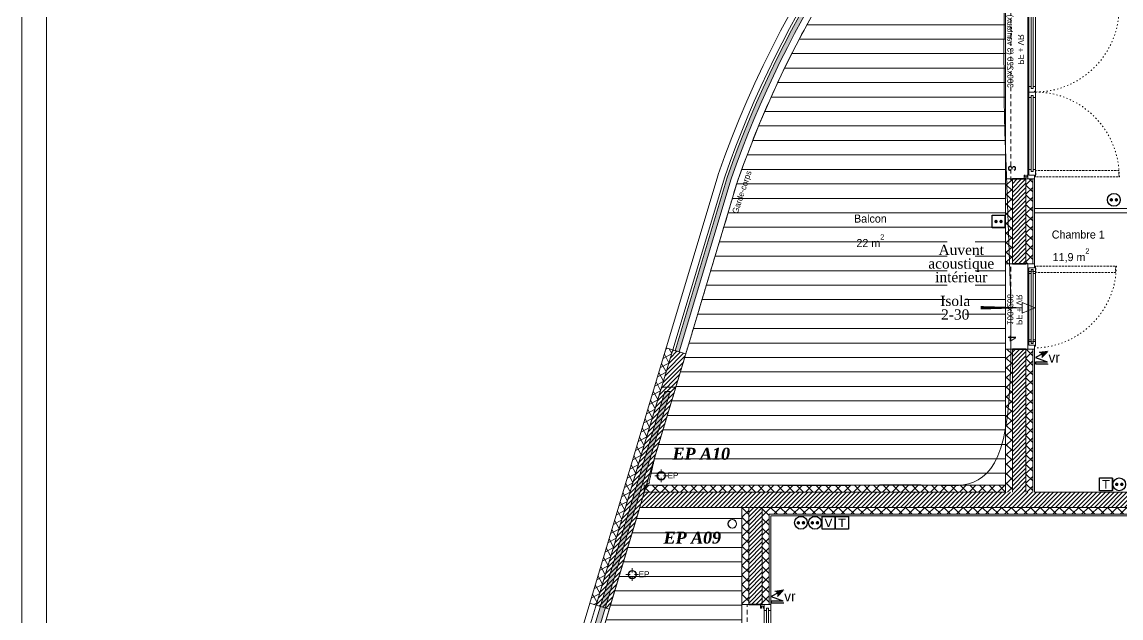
# Model space of a CAD drawing. Header units: centimetres. Extents: x 2666 to 9670, y 1889 to 5633.
# Drawn here: x 2666 to 3959, y 4153 to 4853 of the extents above; entities that cross this region are included whole.
import ezdxf

# ---------------------------------------------------------------- set-up
doc = ezdxf.new("R2010")
doc.units = ezdxf.units.CM
doc.header["$LTSCALE"] = 12.7
for name, pattern in [('Style de ligne -11', [0.6944444444444444, 0.41656, -0.2778844444444445]), ('Style de ligne -12', [0.3280839764644265, 0.1093613254881422, -0.2187226509762843]), ('Style de ligne -13', [0.29527559055118113, 0.1968503937007874, -0.09842519685039369])]:
    doc.linetypes.add(name, pattern=pattern)
for name, color, linetype, lineweight in [('B amÈnagement intÈrieur', 7, 'Continuous', 5), ('B aménagement intérieur', 7, 'Continuous', 5), ('B GÈnÈral', 7, 'Continuous', 5), ('B Général', 7, 'Continuous', 5), ('C ANNOTATIONS-prestations', 7, 'Continuous', 5), ('C ANNOTATIONS-texte', 7, 'Continuous', 5), ('C ANNOTATIONS-texte surfaces', 7, 'Continuous', 5), ('Général', 7, 'Continuous', 5), ('prlm-ELEC-CFA', 1, 'Continuous', 25), ('prlm-ELEC-CFO', 1, 'Continuous', 25), ('prlm-ZCARTOUCHE', 181, 'Continuous', 13)]:
    doc.layers.add(name, color=color, linetype=linetype, lineweight=lineweight)
doc.layers.add('prlm-EAU-EPEXT', color=7, linetype='Continuous', lineweight=18, true_color=0x4c8599)
doc.layers.add('prlm-VMC', color=93, linetype='Continuous')
doc.styles.add('Eurostile', font='')
doc.styles.add('Eurostile (bold)', font='')
doc.styles.add('prlm-eau-ep', font='timesbi.ttf', dxfattribs={"height": 18})
doc.styles.add('prlm-elec-cfo', font='comic.ttf', dxfattribs={"height": 12})
doc.styles.add('prlm-vmc', font='pala.ttf', dxfattribs={"height": 14})
doc.styles.add('Times New Roman (bold italic)', font='timesbi.ttf')
doc.styles.get('Eurostile').set_extended_font_data('Eurostile')
doc.styles.get('Eurostile (bold)').set_extended_font_data('Eurostile', bold=True)
pattern_1 = [(45, (0, 0), (2.425347222222122, -2.645833333333339), [])]
pattern_2 = [(-45.00000000000001, (0, 0), (5.65685424949238, 5.656854249492381), []), (45, (0, 0), (5.656854249492379, -5.65685424949238), [])]
pattern_3 = [(135, (0, 0), (-5.65685424949238, -5.656854249492381), []), (225, (0, 0), (-5.656854249492379, 5.656854249492381), [])]

# ---------------------------------------------------------------- blocks, each defined once
blk = doc.blocks.new('PF 300.208 + VR (3 vantaux)')
at = {"layer": 'B Général', "color": 7, "linetype": 'Continuous', "lineweight": 13}
for p, q in [((-150, 7), (-150, 17)), ((150, 7), (150, 17))]:
    blk.add_line(p, q, dxfattribs=at)
at = {"layer": 'B Général', "color": 7, "linetype": 'Continuous', "lineweight": 35}
for p, q in [((-150, 7), (-150, -9)), ((150, 7), (150, -9))]:
    blk.add_line(p, q, dxfattribs=at)
at = {"layer": 'B Général'}
blk.add_line((-143, 9), (47, 9), dxfattribs=at)
at = {"layer": 'B Général', "color": 7, "linetype": 'Style de ligne -13', "lineweight": 5, "flags": 128}
for points in [[(-147.5000000000055, 117.0000000000001), (-146.5000000000055, 117.0000000000001), (-146.5000000000055, 116.0000000000001), (-140.0000000000056, 116.0000000000005), (-140, 18.50000000000034), (-146.5000000000001, 18.50000000000005), (-146.5, 17.50000000000005), (-147.5, 17.5)], [(51.50000027746787, 114.9999999985771), (50.50000027746768, 115.000000001423), (50.50000028031378, 116.0000000014229), (44.00000028031373, 116.0000000199209), (44.00000000284588, 18.5000000199208), (50.50000000284575, 18.50000000142309), (50.49999999999999, 17.500000001423), (51.50000000000001, 17.499999998577)]]:
    blk.add_lwpolyline(points, close=True, dxfattribs=at)
at = {"layer": 'B Général', "lineweight": 5, "flags": 128}
for points in [[(-143, 10.5), (-143, 9), (-150, 9), (-150, 17), (-145.5, 17), (-145.5, 10.5)], [(-54.5, 18), (-139, 18), (-139, 15.5), (-54.5, 15.5)], [(-54.5, 13), (-139, 13), (-139, 10.5), (-54.5, 10.5)], [(-41.5, 18), (43, 18), (43, 15.5), (-41.5, 15.5)], [(-41.5, 13), (43, 13), (43, 10.5), (-41.5, 10.5)], [(56.5, 17), (56.5, 14.25), (54, 14.25), (54, 11.75), (56.5, 11.75), (56.5, 9), (47, 9), (47, 10.5), (49.5, 10.5), (49.5, 17)], [(145.5, 14.25), (54, 14.25), (54, 11.75), (145.5, 11.75)], [(143, 17), (56.5, 17), (56.5, 14.25), (143, 14.25)], [(145.5, 14.25), (143, 14.25), (143, 17), (150, 17), (150, 9), (143, 9), (143, 11.75), (145.5, 11.75)], [(-150, 9), (-150, 5), (-145.5, 5), (-145.5, 6), (-148, 6), (-148, 8), (-145.5, 8), (-145.5, 9)], [(143, 11.75), (56.5, 11.75), (56.5, 9), (143, 9)], [(150, 9), (150, 5), (145.5, 5), (145.5, 6), (148, 6), (148, 8), (145.5, 8), (145.5, 9)]]:
    blk.add_lwpolyline(points, close=True, dxfattribs=at)
at = {"layer": 'B Général', "color": 7, "linetype": 'Continuous', "lineweight": 5, "flags": 128}
for points in [[(-139, 15.5), (-141.5, 15.5), (-141.5, 13), (-139, 13), (-139, 10.5), (-145.5, 10.5), (-145.5, 17), (-146.5, 17), (-146.5, 18), (-139, 18)], [(-54.5, 15.5), (-52, 15.5), (-52, 13), (-54.5, 13), (-54.5, 10.5), (-48, 10.5), (-48, 17), (-47, 17), (-47, 18), (-54.5, 18)], [(-41.5, 15.5), (-44, 15.5), (-44, 13), (-41.5, 13), (-41.5, 10.5), (-48, 10.5), (-48, 17), (-47, 17), (-47, 18), (-41.5, 18)], [(43, 15.5), (45.5, 15.5), (45.5, 13), (43, 13), (43, 10.5), (49.5, 10.5), (49.5, 17), (50.5, 17), (50.5, 18), (43, 18)]]:
    blk.add_lwpolyline(points, close=True, dxfattribs=at)
at = {"layer": 'B Général', "color": 7, "linetype": 'Style de ligne -11', "lineweight": 5, "flags": 128}
blk.add_lwpolyline([(-150, 9), (150, 9), (150, -11), (-150, -11)], close=True, dxfattribs=at)
at = {"layer": 'B Général', "lineweight": 13, "flags": 128}
blk.add_lwpolyline([(150, -9), (150, -17), (-150, -17), (-150, -9)], dxfattribs=at)
at = {"layer": 'B Général'}
for centre in [(-147, 17.5), (51, 17.5)]:
    blk.add_circle(centre, 0.5, dxfattribs=at)
at = {"layer": 'B Général', "color": 7, "linetype": 'Style de ligne -12', "lineweight": 5}
for centre, start, end in [((-147, 17.5), 0.2938219346506606, 90.28791606656031), ((51, 17.5), 94.06494714468896, 179.7061780653493)]:
    blk.add_arc(centre, 99.00128204285329, start, end, dxfattribs=at)
at = {"layer": 'B Général', "insert": (2.00000047694596, 4.576685564221583), "char_height": 7.059000651041666, "attachment_point": 2, "rotation": 359.9999977054835, "line_spacing_factor": 0.8941417206159927, "style": 'Eurostile'}
blk.add_mtext('PF + VR', dxfattribs=at)
at = {"layer": 'C ANNOTATIONS-prestations', "rotation": 359.9999977054835}
for s, insert, char_height, attachment_point, line_spacing_factor, style in [('6', (-141.1392139197799, -4.765777264568944), 9.412000868055555, 1, 0.8941417206159925, 'Eurostile (bold)'), ('300x208 (3 vantaux) ', (-5.213432080560767e-08, -7.824330737808988), 7.059000651041666, 2, 0.8941417206159927, 'Eurostile')]:
    blk.add_mtext(s, dxfattribs=dict(at, insert=insert, char_height=char_height, attachment_point=attachment_point, line_spacing_factor=line_spacing_factor, style=style))
blk = doc.blocks.new('PF 100.208 + VR')
at = {"layer": 'B Général', "color": 7, "linetype": 'Continuous', "lineweight": 13}
for p, q in [((-50, 7), (-50, 17)), ((50, 7), (50, 17))]:
    blk.add_line(p, q, dxfattribs=at)
at = {"layer": 'B Général', "color": 7, "linetype": 'Continuous', "lineweight": 35}
for p, q in [((-50, 7), (-50, -9)), ((50, 7), (50, -9))]:
    blk.add_line(p, q, dxfattribs=at)
at = {"layer": 'B Général'}
blk.add_line((45, 9), (-45, 9.000000024665496), dxfattribs=at)
at = {"layer": 'B Général', "color": 7, "linetype": 'Style de ligne -13', "lineweight": 5, "flags": 128}
blk.add_lwpolyline([(47.4999999999999, 113.2679491924312), (46.4999999999999, 113.2679491924312), (46.4999999999999, 112.2679491924312), (39.99999999999996, 112.2679491924311), (40.00000000000012, 18.50000000000002), (46.49999999999999, 18.50000000000001), (46.5, 17.5), (47.5, 17.50000000000001)], close=True, dxfattribs=at)
at = {"layer": 'B Général', "lineweight": 5, "flags": 128}
for points in [[(-43, 10.5), (-43, 9), (-50, 9), (-50, 17), (-45.5, 17), (-45.5, 10.5)], [(-43.5, 15.5), (43.5, 15.5), (43.5, 13), (-43.5, 13)], [(-41, 18), (41, 18), (41, 15.5), (-41, 15.5)], [(-41, 13), (41, 13), (41, 10.5), (-41, 10.5)], [(43, 10.5), (43, 9), (50, 9), (50, 17), (45.5, 17), (45.5, 10.5)]]:
    blk.add_lwpolyline(points, close=True, dxfattribs=at)
at = {"layer": 'B Général', "color": 7, "linetype": 'Continuous', "lineweight": 5, "flags": 128}
for points in [[(-39, 15.5), (-41.5, 15.5), (-41.5, 13), (-39, 13), (-39, 10.5), (-45.5, 10.5), (-45.5, 17), (-46.5, 17), (-46.5, 18), (-39, 18)], [(39, 15.5), (41.5, 15.5), (41.5, 13), (39, 13), (39, 10.5), (45.5, 10.5), (45.5, 17), (46.5, 17), (46.5, 18), (39, 18)]]:
    blk.add_lwpolyline(points, close=True, dxfattribs=at)
at = {"layer": 'B Général', "color": 7, "linetype": 'Style de ligne -11', "lineweight": 5, "flags": 128}
blk.add_lwpolyline([(-50, 9), (50, 9), (50, -11), (-50, -11)], close=True, dxfattribs=at)
at = {"layer": 'B Général', "lineweight": 13, "flags": 128}
blk.add_lwpolyline([(-50, -9), (-50, -17), (50, -17), (50, -9)], dxfattribs=at)
at = {"layer": 'B Général'}
blk.add_circle((47, 17.5), 0.5, dxfattribs=at)
at = {"layer": 'B Général', "color": 7, "linetype": 'Style de ligne -12', "lineweight": 5}
blk.add_arc((48.77696166052559, 15.77862470976136), 97.50128204285316, 90.89734240922583, 179.2822975468283, dxfattribs=at)
at = {"layer": 'B Général', "insert": (-21.61108361691826, 2.645669337106146), "char_height": 7.059000651041666, "attachment_point": 1, "rotation": 359.9999977054835, "line_spacing_factor": 0.8941417206159927, "style": 'Eurostile'}
blk.add_mtext('PF + VR', dxfattribs=at)
at = {"layer": 'C ANNOTATIONS-prestations', "attachment_point": 1, "rotation": 359.9999977054835}
for s, insert, char_height, line_spacing_factor, style in [('4', (-41.14610410510107, -4.76577726429301), 9.412000868055555, 0.8941417206159925, 'Eurostile (bold)'), ('100x208', (-21.61108403650931, -7.831830662893846), 7.059000651041666, 0.8941417206159927, 'Eurostile')]:
    blk.add_mtext(s, dxfattribs=dict(at, insert=insert, char_height=char_height, line_spacing_factor=line_spacing_factor, style=style))
blk = doc.blocks.new('PF 300.220 + VR (3 vantaux)')
at = {"layer": 'B Général', "color": 7, "linetype": 'Continuous', "lineweight": 13}
for p, q in [((-150, 7), (-150, 17)), ((150, 7), (150, 17))]:
    blk.add_line(p, q, dxfattribs=at)
at = {"layer": 'B Général', "color": 7, "linetype": 'Continuous', "lineweight": 35}
for p, q in [((-150, 7), (-150, -9)), ((150, 7), (150, -9))]:
    blk.add_line(p, q, dxfattribs=at)
at = {"layer": 'B Général'}
blk.add_line((-143, 9), (47, 9), dxfattribs=at)
at = {"layer": 'B Général', "color": 7, "linetype": 'Style de ligne -13', "lineweight": 5, "flags": 128}
for points in [[(-147.5000000000055, 117.0000000000001), (-146.5000000000055, 117.0000000000001), (-146.5000000000055, 116.0000000000001), (-140.0000000000056, 116.0000000000005), (-140, 18.50000000000034), (-146.5000000000001, 18.50000000000005), (-146.5, 17.50000000000005), (-147.5, 17.5)], [(51.50000027746787, 114.9999999985771), (50.50000027746768, 115.000000001423), (50.50000028031378, 116.0000000014229), (44.00000028031373, 116.0000000199209), (44.00000000284588, 18.5000000199208), (50.50000000284575, 18.50000000142309), (50.49999999999999, 17.500000001423), (51.50000000000001, 17.499999998577)]]:
    blk.add_lwpolyline(points, close=True, dxfattribs=at)
at = {"layer": 'B Général', "lineweight": 5, "flags": 128}
for points in [[(-143, 10.5), (-143, 9), (-150, 9), (-150, 17), (-145.5, 17), (-145.5, 10.5)], [(-54.5, 18), (-139, 18), (-139, 15.5), (-54.5, 15.5)], [(-54.5, 13), (-139, 13), (-139, 10.5), (-54.5, 10.5)], [(-41.5, 18), (43, 18), (43, 15.5), (-41.5, 15.5)], [(-41.5, 13), (43, 13), (43, 10.5), (-41.5, 10.5)], [(56.5, 17), (56.5, 14.25), (54, 14.25), (54, 11.75), (56.5, 11.75), (56.5, 9), (47, 9), (47, 10.5), (49.5, 10.5), (49.5, 17)], [(145.5, 14.25), (54, 14.25), (54, 11.75), (145.5, 11.75)], [(143, 17), (56.5, 17), (56.5, 14.25), (143, 14.25)], [(145.5, 14.25), (143, 14.25), (143, 17), (150, 17), (150, 9), (143, 9), (143, 11.75), (145.5, 11.75)], [(-150, 9), (-150, 5), (-145.5, 5), (-145.5, 6), (-148, 6), (-148, 8), (-145.5, 8), (-145.5, 9)], [(143, 11.75), (56.5, 11.75), (56.5, 9), (143, 9)], [(150, 9), (150, 5), (145.5, 5), (145.5, 6), (148, 6), (148, 8), (145.5, 8), (145.5, 9)]]:
    blk.add_lwpolyline(points, close=True, dxfattribs=at)
at = {"layer": 'B Général', "color": 7, "linetype": 'Continuous', "lineweight": 5, "flags": 128}
for points in [[(-139, 15.5), (-141.5, 15.5), (-141.5, 13), (-139, 13), (-139, 10.5), (-145.5, 10.5), (-145.5, 17), (-146.5, 17), (-146.5, 18), (-139, 18)], [(-54.5, 15.5), (-52, 15.5), (-52, 13), (-54.5, 13), (-54.5, 10.5), (-48, 10.5), (-48, 17), (-47, 17), (-47, 18), (-54.5, 18)], [(-41.5, 15.5), (-44, 15.5), (-44, 13), (-41.5, 13), (-41.5, 10.5), (-48, 10.5), (-48, 17), (-47, 17), (-47, 18), (-41.5, 18)], [(43, 15.5), (45.5, 15.5), (45.5, 13), (43, 13), (43, 10.5), (49.5, 10.5), (49.5, 17), (50.5, 17), (50.5, 18), (43, 18)]]:
    blk.add_lwpolyline(points, close=True, dxfattribs=at)
at = {"layer": 'B Général', "color": 7, "linetype": 'Style de ligne -11', "lineweight": 5, "flags": 128}
blk.add_lwpolyline([(-150, 9), (150, 9), (150, -11), (-150, -11)], close=True, dxfattribs=at)
at = {"layer": 'B Général', "lineweight": 13, "flags": 128}
blk.add_lwpolyline([(150, -9), (150, -17), (-150, -17), (-150, -9)], dxfattribs=at)
at = {"layer": 'B Général'}
for centre in [(-147, 17.5), (51, 17.5)]:
    blk.add_circle(centre, 0.5, dxfattribs=at)
at = {"layer": 'B Général', "color": 7, "linetype": 'Style de ligne -12', "lineweight": 5}
for centre, start, end in [((-147, 17.5), 0.2938219346506606, 90.28791606656031), ((51, 17.5), 94.06494714468896, 179.7061780653493)]:
    blk.add_arc(centre, 99.00128204285329, start, end, dxfattribs=at)
at = {"layer": 'B Général', "insert": (2.00000047694596, 4.576685564221583), "char_height": 7.059000651041666, "attachment_point": 2, "rotation": 359.9999977054835, "line_spacing_factor": 0.8941417206159927, "style": 'Eurostile'}
blk.add_mtext('PF + VR', dxfattribs=at)
at = {"layer": 'C ANNOTATIONS-prestations', "rotation": 359.9999977054835}
for s, insert, char_height, attachment_point, line_spacing_factor, style in [('3', (-141.1461041051009, -4.765777264293021), 9.412000868055555, 1, 0.8941417206159925, 'Eurostile (bold)'), ('300x220 (3 vantaux) ', (-5.213432080560767e-08, -7.824330737808988), 7.059000651041666, 2, 0.8941417206159927, 'Eurostile')]:
    blk.add_mtext(s, dxfattribs=dict(at, insert=insert, char_height=char_height, attachment_point=attachment_point, line_spacing_factor=line_spacing_factor, style=style))
blk = doc.blocks.new('EP')
at = {"layer": 'B GÈnÈral', "linetype": 'Continuous', "lineweight": 0}
h = blk.add_hatch(color=7, dxfattribs=at)
edge = h.paths.add_edge_path()
edge.add_arc((-3.907985046680551e-15, -1.172395514004165e-14), 4.999999999999996, 1.1368683772161603e-13, 180.0000000000001, ccw=False)
edge.add_arc((-4.263256414560601e-15, -4.263256414560601e-15), 4.999999999999996, 180, 359.99999999999994, ccw=False)
edge = h.paths.add_edge_path()
edge.add_arc((-3.197442310920451e-15, -1.101341240428155e-14), 4.333333333333329, 1.1368683772161603e-13, 180.0000000000001, ccw=False)
edge.add_arc((-3.197442310920451e-15, -3.197442310920451e-15), 4.33333333333333, 180, 359.99999999999994, ccw=False)
at = {"layer": 'B Général', "color": 7, "linetype": 'Continuous', "lineweight": 5}
for p, q in [((-7.5, 0), (-2.5, 0)), ((0, 7.5), (0, 2.5)), ((7.5, 0), (2.5, 0)), ((0, -7.5), (0, -2.5))]:
    blk.add_line(p, q, dxfattribs=at)
at = {"layer": 'B Général', "color": 7, "linetype": 'Continuous', "lineweight": 5, "flags": 128}
for points in [[(-5, 0, -0.9999999999999999), (4.999999999999992, 0, -0.9999999999999999)], [(-4.333333333333333, 0, -0.9999999999999999), (4.333333333333326, 0, -0.9999999999999999)]]:
    blk.add_lwpolyline(points, format="xyb", close=True, dxfattribs=at)
at = {"layer": 'C ANNOTATIONS-prestations', "insert": (7.5, 3.989833984374997), "char_height": 7.059000651041666, "attachment_point": 1, "line_spacing_factor": 0.8941417206159927, "style": 'Eurostile'}
blk.add_mtext('EP', dxfattribs=at)
blk = doc.blocks.new('xi.epext')
at = {"layer": 'prlm-EAU-EPEXT', "color": 7, "linetype": 'Continuous', "lineweight": 18}
blk.add_circle((0, 0), 5, dxfattribs=at)
blk = doc.blocks.new('Groupe-30-1')
at = {"layer": 'prlm-EAU-EPEXT'}
for p in [(3418.15152654029, 4319.638904738216), (3501.670136675023, 4263.138904715759)]:
    blk.add_blockref('xi.epext', p, dxfattribs=at)
at = {"layer": 'prlm-EAU-EPEXT', "char_height": 13.98905239641537, "width": 86.194734289802, "attachment_point": 1, "line_spacing_factor": 1.00480179080609, "style": 'Times New Roman (bold italic)'}
for s, insert in [('EP A10', (3431.519773971624, 4352.499933436885)), ('EP A09', (3420.975965779828, 4253.943733347009))]:
    blk.add_mtext(s, dxfattribs=dict(at, insert=insert))
blk = doc.blocks.new('xi.EA')
at = {"layer": 'prlm-VMC', "color": 0, "linetype": 'ByBlock', "lineweight": 5, "flags": 128}
blk.add_lwpolyline([(-6.173283998447005, -15.00409564159054), (6.173283998461557, -15.00409564159054), (0, 0)], close=True, dxfattribs=at)
at = {"layer": 'prlm-VMC', "color": 0, "linetype": 'ByBlock', "lineweight": -2, "flags": 128}
blk.add_lwpolyline([(0, -15.00409564159054, 1, 4, 0), (0, -63.62936813302804, 1, 1, 0)], format="xyseb", dxfattribs=at)
at = {"layer": 'prlm-VMC', "color": 0, "linetype": 'ByBlock', "lineweight": 5}
blk.add_solid([(1.364242052659392e-12, -2.273736754432321e-12), (6.173283998465649, -15.00409564158872), (-6.173283998440183, -15.00409564158872), (1.364242052659392e-12, -2.273736754432321e-12)], dxfattribs=at)
blk = doc.blocks.new('xi.PC')
at = {"color": 0, "lineweight": 5}
blk.add_wipeout([(-7.500000000000002, -7.5), (7.499999999999995, -7.5), (7.4999999999999964, 7.4999999999999964), (-7.499999999999998, 7.4999999999999964)], dxfattribs=at).dxf.layer = 'prlm-ELEC-CFO'
at = {"layer": 'prlm-ELEC-CFO', "color": 0, "linetype": 'ByBlock', "lineweight": 5, "const_width": 2}
for points in [[(-4.000000000000002, 0, 1), (-2.000000000000002, 0, 1)], [(1.999999999999998, 0, 1), (3.999999999999998, 0, 1)]]:
    blk.add_lwpolyline(points, format="xyb", close=True, dxfattribs=at)
at = {"layer": 'prlm-ELEC-CFO', "color": 0, "linetype": 'ByBlock', "lineweight": -2}
blk.add_circle((-3.552713678800501e-15, 0), 7.5, dxfattribs=at)
blk = doc.blocks.new('xi.TV')
at = {"layer": 'prlm-ELEC-CFA', "color": 0, "linetype": 'ByBlock', "lineweight": -2, "flags": 128}
blk.add_lwpolyline([(-7.499999999999999, 7.5), (7.500000000000002, 7.5), (7.499999999999998, -7.5), (-7.500000000000002, -7.5)], close=True, dxfattribs=at)
at = {"layer": 'prlm-ELEC-CFA', "color": 0, "linetype": 'ByBlock', "insert": (-1.77635683940025e-15, 3.637978807091713e-12), "char_height": 10, "width": 11.36, "attachment_point": 5}
blk.add_mtext('{\\fVerdana|b0|i0|c0|p34;V}', dxfattribs=at)
blk = doc.blocks.new('xi.TEL')
at = {"layer": 'prlm-ELEC-CFA', "color": 0, "linetype": 'ByBlock', "lineweight": -2, "flags": 128}
blk.add_lwpolyline([(-7.499999999999999, 7.5), (7.500000000000002, 7.5), (7.499999999999998, -7.5), (-7.500000000000002, -7.5)], close=True, dxfattribs=at)
at = {"layer": 'prlm-ELEC-CFA', "color": 0, "linetype": 'ByBlock', "insert": (-1.77635683940025e-15, 3.637978807091713e-12), "char_height": 10, "width": 11.36, "attachment_point": 5}
blk.add_mtext('{\\fVerdana|b0|i0|c0|p34;T}', dxfattribs=at)
blk = doc.blocks.new('xi.VR')
at = {"layer": 'prlm-ELEC-CFO', "lineweight": 5}
blk.add_hatch(color=0, dxfattribs=at).paths.add_polyline_path([(-2.999999999999967, 6.000000000000014), (-0.1026311234992878, 3.698684438250361), (0, 0), (7.500000000000002, 7.5)])
at = {"layer": 'prlm-ELEC-CFO', "color": 0}
for points in [[(0.954681274365611, 4.227340637182806), (-7.499999999999992, 7.105427357601002e-15), (7.500000000000009, -5.499999999999993), (-7.499999999999991, -5.499999999999986), (-7.499999999999992, -7.499999999999986), (7.500000000000008, -7.499999999999993)], [(-2.999999999999967, 6.000000000000014), (7.500000000000002, 7.5), (-2.775557561562891e-17, 8.881784197001252e-16)]]:
    blk.add_lwpolyline(points, dxfattribs=at)
blk = doc.blocks.new('xi.PC-EXT')
at = {"layer": 'prlm-ELEC-CFO', "color": 0, "linetype": 'ByBlock', "lineweight": -2, "flags": 128}
blk.add_lwpolyline([(-7.499999999999998, 7.5), (7.500000000000002, 7.5), (7.499999999999998, -7.5), (-7.500000000000002, -7.5)], close=True, dxfattribs=at)
at = {"layer": 'prlm-ELEC-CFO', "color": 0, "linetype": 'ByBlock', "lineweight": 5, "const_width": 2}
for points in [[(-4, 0, 1), (-2, 0, 1)], [(2, 0, 1), (4, 0, 1)]]:
    blk.add_lwpolyline(points, format="xyb", close=True, dxfattribs=at)

msp = doc.modelspace()

# ---------------------------------------------------------------- hatches: boundary and pattern name
at = {"layer": 'B amÈnagement intÈrieur', "linetype": 'Continuous', "lineweight": 5, "true_color": 0x444444}
h = msp.add_hatch(dxfattribs=at)
h.set_pattern_fill('H_BARDAGE V 150', color=250, angle=90, style=0, pattern_type=2)
h.set_pattern_definition([(180, (3342.975110459013, 3912.388904560363), (1.04094977927525e-15, 17), [])])
h.paths.add_polyline_path([(3173.030084243002, 3550.388904382516), (3512.920136675023, 3550.388904382516), (3512.92013636984, 4282.388904731262), (3392.76106026583, 4282.388904682303)])
at = {"layer": 'B GÈnÈral', "linetype": 'Continuous', "lineweight": 0, "true_color": 0xdddddd}
h = msp.add_hatch(color=254, dxfattribs=at)
edge = h.paths.add_edge_path()
edge.add_line((3495.505704228578, 4669.883494892154), (3434.470942886358, 4466.555561187473))
edge.add_line((3434.470942886358, 4466.555561187473), (3439.25983841176, 4465.11803565832))
edge.add_line((3439.25983841176, 4465.11803565832), (3500.262629696221, 4668.339466025598))
edge.add_arc((4667.952634719333, 4260.286558785475), 1236.934566958977, 133.0896657085337, 160.7378732999703, ccw=False)
edge.add_line((3822.95060026935, 5163.601943749874), (3822.95060026935, 5170.442788606366))
edge.add_arc((4667.776061275731, 4260.413399070511), 1241.726036363756, 132.8720792325753, 160.7458633099025)
edge.add_line((3495.505704228578, 4669.883494892154), (3495.505704228578, 4669.883494892154))
at = {"layer": 'B GÈnÈral', "linetype": 'Continuous', "lineweight": 5, "true_color": 0x444444}
h = msp.add_hatch(dxfattribs=at)
h.set_pattern_fill('H_BARDAGE V 150', color=250, angle=90, style=0, pattern_type=2)
h.set_pattern_definition([(180, (3612.957832238616, 4730.505851743296), (1.04094977927525e-15, 17), [])])
h.paths.add_polyline_path([(3822.95060026935, 5152.62279874838), (3771.349757336618, 5100.763060843879), (3722.926717749292, 5045.924309545074), (3677.853139676099, 4988.300946517843), (3636.288807548385, 4928.097244790581), (3598.381065629843, 4865.526624612054), (3564.264295685688, 4800.810896883273), (3534.059440603479, 4734.179476844743), (3507.87357565435, 4665.868570806586), (3410.501497987357, 4341.488448446045), (3402.965064207884, 4308.388904741533), (3822.95060026935, 4308.388904738212), (3822.863936856294, 4503.608010453634), (3822.802034418398, 4673.201439322156), (3822.76489295566, 4817.169191343778), (3822.752512468081, 4935.511266518499), (3822.76489295566, 5028.22766484632), (3822.802034418398, 5095.318386327241), (3822.863936856294, 5136.783430961261)])
at = {"layer": 'B GÈnÈral', "linetype": 'Continuous', "lineweight": 5, "true_color": 0x808080}
h = msp.add_hatch(dxfattribs=at)
h.set_pattern_fill('02_ISOLANT', color=8, angle=-90, style=0, pattern_type=2)
h.set_pattern_definition(pattern_2)
h.paths.add_polyline_path([(3830.950599905071, 4668.403214596541), (3822.950599905071, 4668.403214596541), (3822.950599905071, 4568.403214589605), (3830.950599905071, 4568.403214589605)])
at = {"layer": 'B GÈnÈral', "linetype": 'Continuous', "lineweight": 5}
h = msp.add_hatch(dxfattribs=at)
h.set_pattern_fill('50_BETON', style=0, pattern_type=2)
h.set_pattern_definition(pattern_1)
h.paths.add_polyline_path([(3846.950599905071, 4668.403214596541), (3830.950599905071, 4668.403214596541), (3830.950599905071, 4568.403214589605), (3846.950599905071, 4568.403214589605)])
at = {"layer": 'B GÈnÈral', "linetype": 'Continuous', "lineweight": 5, "true_color": 0x808080}
h = msp.add_hatch(dxfattribs=at)
h.set_pattern_fill('02_ISOLANT', color=8, angle=-90, style=0, pattern_type=2)
h.set_pattern_definition(pattern_2)
h.paths.add_polyline_path([(3854.950599905071, 4668.403214596541), (3846.950599905071, 4668.403214596541), (3846.950599905071, 4568.403214589605), (3854.950599905071, 4568.403214589605)])
h = msp.add_hatch(dxfattribs=at)
h.set_pattern_fill('02_ISOLANT', color=8, angle=73.29135084623769, style=0, pattern_type=2)
h.set_pattern_definition([(118.2913508462377, (0, 0), (-7.044391280291098, -3.791642320968415), []), (208.2913508462377, (0, 0), (-3.791642320968413, 7.044391280291097), [])])
h.paths.add_polyline_path([(3333.905577477729, 4169.797681502479), (3341.567810318345, 4167.497640655844), (3431.597605495665, 4467.41807652591), (3423.93537265505, 4469.718117372545)])
at = {"layer": 'B GÈnÈral', "linetype": 'Continuous', "lineweight": 5}
h = msp.add_hatch(dxfattribs=at)
h.set_pattern_fill('50_BETON', style=0, pattern_type=2)
h.set_pattern_definition(pattern_1)
h.paths.add_polyline_path([(3341.567810318345, 4167.497640655844), (3356.892275999576, 4162.897558962575), (3446.922071176897, 4462.817994832641), (3431.597605495665, 4467.41807652591)])
at = {"layer": 'B GÈnÈral', "linetype": 'Continuous', "lineweight": 5, "true_color": 0x808080}
h = msp.add_hatch(dxfattribs=at)
h.set_pattern_fill('02_ISOLANT', color=8, angle=90, style=0, pattern_type=2)
h.set_pattern_definition(pattern_3)
h.paths.add_polyline_path([(3822.950599905071, 4300.38890501058), (3830.950599905071, 4300.388905010581), (3830.950599905071, 4468.403214589605), (3822.950599905071, 4468.403214589605)])
at = {"layer": 'B GÈnÈral', "linetype": 'Continuous', "lineweight": 5}
h = msp.add_hatch(dxfattribs=at)
h.set_pattern_fill('50_BETON', style=0, pattern_type=2)
h.set_pattern_definition(pattern_1)
h.paths.add_polyline_path([(3830.950599905071, 4300.388905010581), (3846.950599905071, 4300.388905010581), (3846.950599905071, 4468.403214589605), (3830.950599905071, 4468.403214589605)])
at = {"layer": 'B GÈnÈral', "linetype": 'Continuous', "lineweight": 5, "true_color": 0x808080}
h = msp.add_hatch(dxfattribs=at)
h.set_pattern_fill('02_ISOLANT', color=8, angle=90, style=0, pattern_type=2)
h.set_pattern_definition(pattern_3)
h.paths.add_polyline_path([(3846.950599905071, 4300.388905010581), (3854.950599905071, 4300.388905010581), (3854.950599905071, 4468.403214589605), (3846.950599905071, 4468.403214589605)])
at = {"layer": 'B GÈnÈral', "linetype": 'Continuous', "lineweight": 0, "true_color": 0xdddddd}
msp.add_hatch(color=254, dxfattribs=at).paths.add_polyline_path([(3163.04607600962, 3555.388904382516), (3169.310568488305, 3555.388904382516), (3428.398332642465, 4418.5), (3422.133840163779, 4418.5)])
at = {"layer": 'B GÈnÈral', "linetype": 'Continuous', "lineweight": 5, "true_color": 0x808080}
h = msp.add_hatch(dxfattribs=at)
h.set_pattern_fill('02_ISOLANT', color=8, style=0, pattern_type=2)
h.set_pattern_definition([(44.99999999999999, (0, 0), (-5.656854249492381, 5.656854249492381), []), (135, (0, 0), (5.65685424949238, 5.656854249492379), [])])
h.paths.add_polyline_path([(3398.164280976023, 4308.388904738216), (3822.95060026935, 4308.388904738216), (3822.95060026935, 4300.388904715787), (3398.164280976023, 4300.388904715787)])
at = {"layer": 'B GÈnÈral', "linetype": 'Continuous', "lineweight": 5}
h = msp.add_hatch(dxfattribs=at)
h.set_pattern_fill('50_BETON', style=0, pattern_type=2)
h.set_pattern_definition(pattern_1)
h.paths.add_polyline_path([(3398.16428098132, 4300.388905010581), (3392.761060262163, 4282.388905010581), (4298.764719980776, 4282.388905010581), (4298.764719980776, 4300.388905010581)])
at = {"layer": 'B GÈnÈral', "linetype": 'Continuous', "lineweight": 5, "true_color": 0x808080}
h = msp.add_hatch(dxfattribs=at)
h.set_pattern_fill('02_ISOLANT', color=8, angle=-90, style=0, pattern_type=2)
h.set_pattern_definition(pattern_2)
h.paths.add_polyline_path([(3520.920136366173, 4282.388905010581), (3512.920136366173, 4282.388905010581), (3512.920136366173, 4168.403214589605), (3520.920136366173, 4168.403214589605)])
at = {"layer": 'B GÈnÈral', "linetype": 'Continuous', "lineweight": 5}
h = msp.add_hatch(dxfattribs=at)
h.set_pattern_fill('50_BETON', style=0, pattern_type=2)
h.set_pattern_definition(pattern_1)
h.paths.add_polyline_path([(3536.920136366173, 4282.388905010581), (3520.920136366173, 4282.388905010581), (3520.920136366173, 4168.403214589605), (3536.920136366173, 4168.403214589605)])
at = {"layer": 'B GÈnÈral', "linetype": 'Continuous', "lineweight": 5, "true_color": 0x808080}
h = msp.add_hatch(dxfattribs=at)
h.set_pattern_fill('02_ISOLANT', color=8, angle=180, style=0, pattern_type=2)
h.set_pattern_definition([(225, (0, 0), (5.656854249492381, -5.656854249492381), []), (315, (0, 0), (-5.656854249492381, -5.656854249492379), [])])
h.paths.add_polyline_path([(3544.920136366173, 4168.403214589605), (3544.920136366173, 4274.388904828677), (3536.920136366173, 4282.38890501058), (3536.920136366173, 4168.403214589605)])
h = msp.add_hatch(dxfattribs=at)
h.set_pattern_fill('02_ISOLANT', color=8, angle=7.107796773017722e-14, style=0, pattern_type=2)
h.set_pattern_definition([(45.00000000000006, (0, 0), (-5.656854249492387, 5.656854249492373), []), (135.0000000000001, (0, 0), (5.656854249492373, 5.656854249492386), [])])
h.paths.add_polyline_path([(3536.920136366173, 4282.388904828676), (3544.920136366173, 4274.388904828676), (4123.433336618792, 4274.388904828677), (4123.433336618792, 4282.388904828677)])

# ---------------------------------------------------------------- linework, layer by layer
at = {"layer": 'B aménagement intérieur', "color": 7, "linetype": 'Continuous', "lineweight": 5, "flags": 128}
msp.add_lwpolyline([(3173.030084243002, 3550.388904382516), (3512.920136675023, 3550.388904382516), (3512.92013636984, 4282.388904731262), (3392.76106026583, 4282.388904682303)], close=True, dxfattribs=at)
at = {"layer": 'B Général', "color": 7, "linetype": 'Continuous', "lineweight": 5}
for p, q in [((3822.950599905071, 4668.403214596541), (3822.950599905071, 4568.403214589605)), ((3830.950599905071, 4668.403214596541), (3830.950599905071, 4568.403214589605)), ((3846.950599905071, 4668.403214596541), (3846.950599905071, 4568.403214589605)), ((3854.950599905071, 4668.403214596541), (3854.950599905071, 4568.403214589605)), ((3854.950599905071, 4668.403214596541), (3854.950599905071, 4568.403214589605)), ((3856.950599905071, 4668.403214596541), (3856.950599905071, 4568.403214589605)), ((3856.95060061747, 4633.437652546189), (4274.964720118689, 4633.437652546189)), ((3856.95060061747, 4628.437652546189), (4202.999253740081, 4628.437652546189)), ((3333.905577477729, 4169.797681502479), (3423.93537265505, 4469.718117372545)), ((3341.567810318345, 4167.497640655844), (3431.597605495665, 4467.41807652591)), ((3822.950599905071, 4468.403214589605), (3822.950599905071, 4300.388905010581)), ((3830.950599905071, 4468.403214589605), (3830.950599905071, 4300.388905010582)), ((3846.950599905071, 4468.403214589605), (3846.950599905071, 4300.388905010581)), ((3854.950599905071, 4468.403214589605), (3854.950599905071, 4300.388905010581)), ((3854.950599905071, 4468.403214589605), (3854.950599905071, 4300.388905010581)), ((3856.950599905071, 4468.403214589605), (3856.950599905071, 4300.388905010582)), ((3398.16428098132, 4300.388905010581), (3822.950599905071, 4300.388905010581)), ((3856.950599905072, 4300.388905010581), (4298.764719980776, 4300.388905010581)), ((3392.761060262163, 4282.388905010581), (3512.920136366173, 4282.388905010581)), ((3512.920136366173, 4282.388905010581), (3512.920136366173, 4168.403214589605)), ((3520.920136366173, 4282.388905010581), (3520.920136366173, 4168.403214589605)), ((3536.920136366173, 4282.388904828676), (3536.920136366173, 4168.403214589605)), ((3536.920136366173, 4282.388904828676), (3546.920136366173, 4282.388904828676)), ((3546.920136366173, 4282.388905010581), (4189.442430233299, 4282.388905010581)), ((4123.433336618792, 4282.388904828677), (3546.920136366173, 4282.388904828676)), ((3544.920136366173, 4274.388904828676), (3544.920136366173, 4168.403214589605)), ((3544.920136366173, 4274.388904828676), (3544.920136366173, 4168.403214589605)), ((4123.433336618792, 4274.388904828677), (3544.920136366173, 4274.388904828676)), ((3546.920136366173, 4272.388904828676), (3546.920136366173, 4168.403214589605)), ((4123.433336618792, 4272.388904828677), (3546.920136366173, 4272.388904828676)), ((3333.90557761877, 4169.797681455037), (3147.972114334904, 3550.388904404945))]:
    msp.add_line(p, q, dxfattribs=at)
at = {"layer": 'B Général', "color": 7, "linetype": 'Continuous', "lineweight": 13}
for p, q in [((3822.950599905071, 4668.403214596541), (3822.950599905071, 4568.403214589605)), ((3822.950599905071, 4668.403214596541), (3856.950599905071, 4668.403214596541)), ((3856.950599905071, 4668.403214596541), (3856.950599905071, 4568.403214589605)), ((3856.95060061747, 4633.437652546189), (4274.964720118689, 4633.437652546189)), ((3856.95060061747, 4628.437652546189), (4274.964720118689, 4628.437652546189)), ((3822.950599905071, 4568.403214589605), (3856.950599905071, 4568.403214589605)), ((3333.905577477729, 4169.797681502479), (3423.935372655049, 4469.718117372545)), ((3398.16428098132, 4300.388905010581), (3446.922071176898, 4462.817994832641)), ((3446.922071176898, 4462.817994832641), (3423.935372655049, 4469.718117372545)), ((3822.950599905071, 4468.403214589605), (3822.950599905071, 4300.388905010581)), ((3822.950599905071, 4468.403214589605), (3856.950599905071, 4468.403214589605)), ((3856.950599905071, 4468.403214589605), (3856.950599905071, 4300.388905010582)), ((3356.892275999577, 4162.897558962575), (3392.761060262163, 4282.38890501058)), ((3512.920136366173, 4282.388905010581), (3512.920136366173, 4168.403214589605)), ((4123.433336618792, 4282.388904828677), (3546.920136366173, 4282.388904828676)), ((3546.920136366173, 4272.388904828676), (3546.920136366173, 4168.403214589605)), ((4123.433336618792, 4272.388904828677), (3546.920136366173, 4272.388904828676)), ((3356.892275999577, 4162.897558962575), (3333.905577477729, 4169.797681502479)), ((3512.920136366173, 4168.403214589605), (3546.920136366173, 4168.403214589605))]:
    msp.add_line(p, q, dxfattribs=at)
at = {"layer": 'B Général', "color": 7, "linetype": 'Continuous', "lineweight": 18}
for p, q in [((3830.950599905071, 4668.403214596541), (3830.950599905071, 4568.403214589605)), ((3846.950599905071, 4668.403214596541), (3846.950599905071, 4568.403214589605)), ((3341.567810318345, 4167.497640655844), (3431.597605495665, 4467.41807652591)), ((3356.892275999576, 4162.897558962575), (3446.922071176897, 4462.817994832641)), ((3830.950599905071, 4468.403214589605), (3830.950599905071, 4300.388905010582)), ((3846.950599905071, 4468.403214589605), (3846.950599905071, 4300.388905010581)), ((3398.16428098132, 4300.388905010581), (3822.950599905071, 4300.388905010581)), ((3856.950599905071, 4300.388905010581), (4298.764719980776, 4300.388905010581)), ((3392.761060262163, 4282.388905010581), (4189.442430233299, 4282.388905010581)), ((3520.920136366173, 4282.388905010581), (3520.920136366173, 4168.403214589605)), ((3536.920136366173, 4282.388904828676), (3536.920136366173, 4168.403214589605))]:
    msp.add_line(p, q, dxfattribs=at)
at = {"layer": 'B Général', "color": 7, "linetype": 'Continuous', "lineweight": 5, "flags": 128}
msp.add_lwpolyline([(4568.803185940352, 5509.223589664536, 0.2972460789092191), (3485.09885499022, 4673.447475045303), (3485.040324076622, 4673.279878274472), (3420.82144369265, 4459.344540998516)], format="xyb", dxfattribs=at)
for points in [[(3492.651518043147, 4670.809809257345), (3431.597605571144, 4467.418076504954), (3446.922071252376, 4462.817994811686), (3507.87357565435, 4665.868570806586, -0.1196161906982047), (3822.778758606518, 5152.460602819238), (3822.778758606518, 5174.37317065982, 0.1227586399883607), (3492.651518043147, 4670.809809257345)], [(3495.505704228578, 4669.883494892154), (3434.470942886358, 4466.555561187473), (3439.25983841176, 4465.11803565832), (3500.262629696221, 4668.339466025598, -0.1212267278422185), (3822.95060026935, 5163.601943749874), (3822.95060026935, 5170.442788606366, 0.1222255750959928), (3495.505704228578, 4669.883494892154)]]:
    msp.add_lwpolyline(points, format="xyb", close=True, dxfattribs=at)
for points in [[(3156.324770966503, 3550.388904382517), (3173.030084243002, 3550.388904382516), (3435.119637685583, 4423.5), (3418.414324409083, 4423.5)], [(3163.04607600962, 3555.388904382516), (3169.310568488305, 3555.388904382516), (3428.398332642465, 4418.5), (3422.133840163779, 4418.5)], [(3398.164280976023, 4308.388904738216), (3822.95060026935, 4308.388904738216), (3822.95060026935, 4300.388904715787), (3398.164280976023, 4300.388904715787)]]:
    msp.add_lwpolyline(points, close=True, dxfattribs=at)
at = {"layer": 'B Général', "color": 7, "linetype": 'Continuous', "lineweight": 5}
msp.add_rational_spline([(3822.95060026935, 5152.62279874838), (3606.319361984027, 4947.496529266723), (3507.87357565435, 4665.868570806586), (3459.187536820854, 4503.678509626316), (3410.501497987357, 4341.488448446045), (3406.73328109762, 4324.938676593789), (3402.965064207884, 4308.388904741533), (3612.957832238616, 4308.388904739872), (3822.95060026935, 4308.388904738212), (3822.554424666812, 5140.516681293703), (3822.95060026935, 5152.62279874838)], [1, 0.9717657389282524, 1, 1, 1, 1, 1, 1, 1, 1, 1], degree=2, knots=[0, 0, 0, 1, 1, 2, 2, 3, 3, 4, 4, 5, 5, 5], dxfattribs=at)
at = {"layer": 'prlm-ELEC-CFO', "lineweight": 13}
msp.add_spline([(3941.219996077543, 3864.830596002151), (3934.495018706915, 3977.55457687154), (3968.553690426957, 4120.970551983211), (4168.352322920444, 4149.341979333328)], degree=3, dxfattribs=at)

# ---------------------------------------------------------------- block references
at = {"layer": 'B Général', "color": 7, "xscale": -1, "rotation": 270}
for name, p in [('PF 300.220 + VR (3 vantaux)', (3839.95059990507, 4818.403214596541)), ('PF 100.208 + VR', (3839.950599905071, 4518.403214589605)), ('PF 300.208 + VR (3 vantaux)', (3529.920136366173, 4018.403214589605))]:
    msp.add_blockref(name, p, dxfattribs=at)
at = {"layer": 'B Général', "color": 7}
for p in [(3418.15152654029, 4319.638904738216), (3384, 4203.5)]:
    msp.add_blockref('EP', p, dxfattribs=at)
at = {"layer": 'Général', "color": 7}
msp.add_blockref('Groupe-30-1', (0, 0), dxfattribs=at)
at = {"layer": 'prlm-EAU-EPEXT'}
for p in [(3417.911663001877, 4319.586808332275), (3501.430273136611, 4263.086808309818)]:
    msp.add_blockref('xi.epext', p, dxfattribs=at)
at = {"layer": 'prlm-ELEC-CFA'}
msp.add_blockref('xi.TEL', (3630.596583661591, 4264.336808312542), dxfattribs=at)
at = {"layer": 'prlm-ELEC-CFO'}
for name, p in [('xi.PC-EXT', (3814.647632323116, 4618.299480654027)), ('xi.VR', (3865.453452328971, 4458.61957030214)), ('xi.VR', (3554.618009295665, 4177.945720090726))]:
    msp.add_blockref(name, p, dxfattribs=at)
at = {"layer": 'prlm-VMC', "rotation": 270}
msp.add_blockref('xi.EA', (3857.453452328971, 4516.95052785273), dxfattribs=at)

# ---------------------------------------------------------------- texts
at = {"layer": 'B Général', "color": 7, "insert": (3501.197434715617, 4629.08291715496), "char_height": 7.059000651041666, "attachment_point": 1, "rotation": 71.6117697478737, "line_spacing_factor": 0.8941417206159927, "style": 'Eurostile'}
msp.add_mtext('Garde-corps', dxfattribs=at)
at = {"layer": 'C ANNOTATIONS-texte', "color": 7, "insert": (3664.000000000006, 4616.856276278115), "char_height": 9.412000868055555, "attachment_point": 8, "line_spacing_factor": 0.8941417206159925, "style": 'Eurostile'}
msp.add_mtext('Balcon', dxfattribs=at)
at = {"layer": 'C ANNOTATIONS-texte', "insert": (3908.417621377189, 4598.1458651877), "char_height": 9.412000868055555, "attachment_point": 8, "line_spacing_factor": 0.8941417206159925, "style": 'Eurostile'}
msp.add_mtext('Chambre 1', dxfattribs=at)
at = {"layer": 'C ANNOTATIONS-texte surfaces', "color": 7, "insert": (3664.000000000006, 4603.306504930249), "char_height": 9.412000868055555, "attachment_point": 2, "line_spacing_factor": 0.8941417206159925, "style": 'Eurostile'}
msp.add_mtext('22 m{\\H0.6667x;\\S2^ ;}', dxfattribs=at)
at = {"layer": 'C ANNOTATIONS-texte surfaces', "insert": (3899.978928742889, 4586.836184363127), "char_height": 9.412000868055555, "attachment_point": 2, "line_spacing_factor": 0.8941417206159925, "style": 'Eurostile'}
msp.add_mtext('11,9 m{\\H0.6667x;\\S2^ ;}', dxfattribs=at)
at = {"layer": 'prlm-EAU-EPEXT', "char_height": 14, "width": 86.194734289802, "attachment_point": 1, "style": 'prlm-eau-ep'}
for s, insert in [('EP A10', (3431.279910433212, 4352.458784634528)), ('EP A09', (3420.736102241415, 4253.902584544652))]:
    msp.add_mtext(s, dxfattribs=dict(at, insert=insert))

# ---------------------------------------------------------------- next in the draw order: block references
at = {"layer": 'prlm-ELEC-CFO'}
for p in [(3950.283414790763, 4643.766919882106), (3956.640781599445, 4309.500631644586), (3582.318871028099, 4264.336808312543)]:
    msp.add_blockref('xi.PC', p, dxfattribs=at)

# ---------------------------------------------------------------- next in the draw order: texts
at = {"layer": 'prlm-ELEC-CFO', "lineweight": 20, "char_height": 12, "attachment_point": 5, "line_spacing_factor": 0.8, "style": 'prlm-elec-cfo', "bg_fill": 3, "box_fill_scale": 1.1, "bg_fill_color": 256, "bg_fill_transparency": 0}
for insert in [(3880.170989541421, 4458.61957030214), (3569.335546372007, 4177.948578316352)]:
    msp.add_mtext('vr', dxfattribs=dict(at, insert=insert))
at = {"layer": 'prlm-VMC', "insert": (3770.839756543839, 4568.893259052218), "char_height": 12, "width": 20.50999664028666, "attachment_point": 5, "line_spacing_factor": 0.8, "style": 'prlm-vmc', "bg_fill": 2}
msp.add_mtext('Auvent acoustique intérieur', dxfattribs=at)
at = {"layer": 'prlm-VMC', "insert": (3763.750724200884, 4516.95052785273), "char_height": 12, "width": 20.50999664028666, "attachment_point": 5, "line_spacing_factor": 0.8, "style": 'prlm-vmc', "bg_fill": 3, "box_fill_scale": 1.1, "bg_fill_color": 256, "bg_fill_transparency": 0}
msp.add_mtext('Isola\\P2-30', dxfattribs=at)

# ---------------------------------------------------------------- next in the draw order: block references
at = {"layer": 'prlm-ELEC-CFA'}
msp.add_blockref('xi.TEL', (3940.930240756166, 4309.501241176174), dxfattribs=at)
at = {"layer": 'prlm-ELEC-CFO'}
msp.add_blockref('xi.PC', (3598.780702424967, 4264.336808312542), dxfattribs=at)

# ---------------------------------------------------------------- next in the draw order: linework, layer by layer
at = {"layer": 'prlm-ZCARTOUCHE'}
for points in [[(2666.368276630044, 5632.925853347086), (7917.679468042144, 5632.925853347086), (7917.679468042144, 2421.404985347168), (2666.368276630044, 2421.404985347168)], [(2695.213426130525, 2450.154011676708), (7887.432503353204, 2450.154011676708), (7887.432503353204, 5606.356742290385), (2695.213426130525, 5606.356742290385)]]:
    msp.add_lwpolyline(points, close=True, dxfattribs=at)

# ---------------------------------------------------------------- next in the draw order: block references
at = {"layer": 'prlm-ELEC-CFA'}
msp.add_blockref('xi.TV', (3614.702427539476, 4264.336808312542), dxfattribs=at)

doc.saveas('drawing.dxf')
